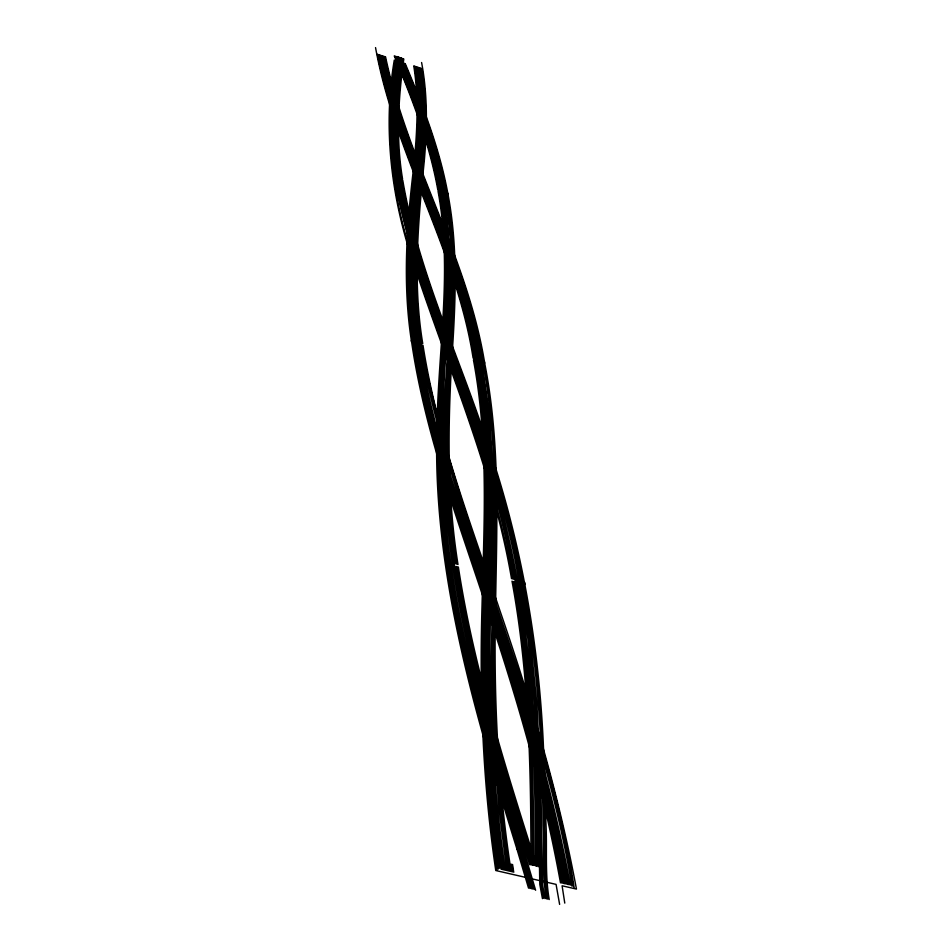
<?xml version="1.0" encoding="UTF-8"?>
<svg xmlns="http://www.w3.org/2000/svg" width="952" height="952" viewBox="0 0 952 952"><rect width="100%" height="100%" fill="white"/><g stroke="black" fill="none" stroke-linecap="round" stroke-linejoin="round"><path stroke-width="1.43" d="M531.133 864.499L530.692 810.902M402.982 58.691C397.424 98.496 394.997 139.075 401.685 178.928M403.803 58.988C398.269 98.794 395.877 139.361 402.601 179.214M402.172 58.381C396.579 98.199 394.116 138.778 400.78 178.655M400.554 57.786C394.878 97.604 392.343 138.195 398.959 178.083M401.363 58.084C395.723 97.901 393.224 138.492 399.864 178.369M398.924 57.191C393.176 97.009 390.57 137.612 397.139 177.524M399.661 58.024C393.997 97.663 391.498 138.088 398.043 177.81M397.305 56.584C391.474 96.402 388.809 137.029 395.306 176.965M398.115 56.882C392.331 96.711 389.689 137.314 396.222 177.25M396.425 56.953C390.534 97.021 387.94 137.897 394.604 178.072M394.295 60.047C382.704 128.389 391.32 198.73 413.787 264.085C448.106 368.388 492.838 469.812 511.533 578.697M395.104 60.357C383.906 127.211 391.7 196.041 413.418 260.086C447.845 365.973 493.755 468.61 512.723 579.018M564.774 903.103L562.096 885.788L576.46 889.073C558.741 794.135 531.061 701.386 499.752 610.125C470.585 523.005 437.254 436.528 423.009 345.338M535.619 890.263C504.048 782.544 466.551 674.647 450.796 562.632M512.7 864.618L509.998 863.999C497.491 780.223 493.814 695.353 495.48 610.732C496.742 527.551 500.812 443.489 484.33 361.379M512.866 865.689L508.725 864.737C496.159 780.581 492.517 695.329 494.255 610.327C495.587 527.182 499.729 443.168 483.307 361.082M513.033 866.76L507.464 865.475C494.79 780.604 491.172 694.615 493.041 608.887C494.457 526.135 498.574 442.502 482.283 360.784M513.199 867.831L506.19 866.213L499.157 810.164L494.302 752.699L492.208 708.752L491.399 662.901L493.362 523.243L492.838 469.217L489.078 413.465L481.26 360.499M513.366 868.902L504.929 866.951C492.196 781.663 488.566 695.246 490.566 609.101C492.101 526.087 496.468 442.204 480.236 360.201M513.533 869.973L503.656 867.7C490.804 781.687 487.234 694.532 489.364 607.662C490.982 525.028 495.314 441.538 479.213 359.915M513.699 871.044L502.382 868.438C489.59 782.722 485.948 695.888 488.09 609.316C489.745 526.039 494.362 441.895 478.19 359.618M513.866 872.127L501.109 869.188C488.305 783.437 484.663 696.543 486.841 609.934C488.543 526.361 493.338 441.918 477.166 359.32M574.127 887.502C546.555 709.109 462.41 541.248 425.08 363.7C412.704 301.974 414.989 238.678 421.986 176.489C425.556 140.646 427.817 104.22 421.867 68.496M542.45 898.617L539.772 884.289L538.07 778.212L534.322 702.85L528.146 640.589L518.662 580.589M405.207 63.558C423.033 105.91 439.8 149.083 448.011 194.482M404.398 63.344C422.2 105.684 438.932 148.821 447.107 194.208M400.673 57.822C412.585 86.263 424.294 114.859 433.243 144.406C453.342 206.215 454.616 271.891 450.177 336.139C443.644 423.366 442.787 511.605 460.006 597.785C476.809 688.748 504.822 777.058 532.442 865.178M398.317 57.191L413.715 93.284M401.542 58.203C420.046 102.138 437.765 146.798 446.202 193.922M399.876 57.596L418.273 103.173M399.078 57.382L401.197 62.463M401.161 62.392L404.778 71.138M397.436 56.799C415.631 100.305 433.089 144.525 441.442 191.15M396.639 56.573L402.565 70.924M395.842 56.358C415.262 99.294 431.887 144.252 440.538 190.876M395.044 56.144L402.767 74.934M394.247 55.93C413.394 98.925 430.316 143.645 438.741 190.317M404.183 71.364C420.225 110.218 434.838 149.928 442.347 191.423M401.756 70.71C417.714 109.516 432.232 149.166 439.634 190.59M401.946 74.708C417.131 112.038 430.768 150.237 437.837 190.043M413.918 93.808C427.936 125.462 437.896 159.246 444.405 193.363M417.44 102.947C458.662 196.778 451.688 300.427 444.465 399.899C434.421 559.526 482.2 714.357 529.681 864.785M536.571 865.761C505.643 767.538 473.965 669.006 458.352 566.94M535.191 865.57C504.322 767.312 472.704 668.744 457.15 566.654M533.81 865.368C503.001 767.074 471.43 668.459 455.948 566.345M531.061 864.975C487.567 726.019 442.263 584.326 444.584 437.099C444.703 355.822 459.745 273.986 444.382 193.185M521.077 849.719C478.071 711.465 435.183 569.712 440.371 423.354C441.906 346.314 455.175 268.69 440.764 192.066M521.089 849.767L532.834 889.144M516.948 849.113C474.596 711.941 432.232 571.426 436.968 426.317C438.348 348.004 452.509 269.166 438.051 191.233M516.972 849.16L528.55 888.168M484.699 363.128C467.325 256.112 407.789 162.268 385.536 56.799M384.965 61.832C408.36 164.97 465.528 257.48 482.652 362.545M483.675 362.831C466.349 255.85 406.909 161.995 384.727 56.549M481.629 362.248C464.576 257.385 407.658 164.994 384.239 62.07L384.87 61.344L383.906 56.287M549.221 899.545C544.77 874.162 547.293 848.137 545.924 822.457C545.437 799.632 544.806 776.832 543.747 754.032C539.796 646.706 521.268 539.832 485.794 438.348C457.591 352.549 417.987 269.987 402.779 180.392M480.605 361.95C463.517 255.029 404.195 161.174 382.276 55.763M384.144 61.582L383.097 56.025M524.576 582.148L525.04 584.564M479.582 361.665C462.612 254.743 403.303 160.9 381.454 55.513M478.558 361.367C461.613 254.481 402.434 160.626 380.645 55.252M477.535 361.07C460.673 254.208 401.506 160.352 379.824 54.99M521.482 583.624C499.526 443.465 425.949 318.42 400.042 179.559M519.84 580.898L529.383 640.934L535.607 703.242L539.415 778.641L541.212 884.646L543.497 898.248M520.304 583.314C498.42 443.18 424.949 318.111 399.126 179.274M519.114 582.993C497.337 442.894 423.926 317.813 398.222 179M474.465 360.201C490.351 443.989 484.842 529.49 483.069 614.171C480.855 699.565 484.556 785.221 497.051 869.771M473.43 359.904C488.804 441.264 483.985 524.302 481.998 606.531C479.415 694.71 482.819 783.198 495.766 870.521L556.075 884.384L559.621 904.4M573.259 886.407C543.497 705.468 460.601 539.118 423.462 360.249C411.716 299.678 414.156 237.667 421.034 176.703C424.663 140.706 427.008 104.113 421.058 68.235M474.465 360.189C457.852 253.375 398.781 159.543 377.373 54.216M473.108 358.119C456.246 249.852 394.973 154.95 375.54 47.6M571.855 886.086C542.354 706.229 460.482 540.76 422.974 363.117C410.99 302.605 412.882 240.547 419.82 179.571C423.616 142.55 426.353 104.91 420.248 67.973M570.343 885.122C552.898 791.148 525.683 699.315 494.909 608.935C465.802 521.256 432.363 434.219 418.642 342.411M568.939 884.801C551.363 789.696 523.719 696.781 492.577 605.317C463.826 518.769 431.054 432.743 417.607 342.101M567.523 884.479C550.304 790.981 523.386 699.577 492.898 609.613C463.779 521.506 430.221 434.052 416.571 341.804M521.494 583.624L530.609 641.291L536.88 703.623L540.76 779.057L542.64 885.003L544.937 898.569M566.119 884.158C548.983 790.696 522.124 699.327 491.696 609.399C462.624 521.256 429.114 433.767 415.524 341.494M564.715 883.849C547.233 788.066 519.471 694.52 488.233 602.402C459.852 516.531 427.615 431.125 414.489 341.197M563.31 883.527C546.103 788.946 518.899 696.531 488.174 605.555C459.507 518.519 426.71 432.018 413.454 340.887M447.761 193.113C457.21 241.665 455.984 291.371 453.033 340.507C447.964 415.132 446.119 490.411 458.007 564.548M514.377 581.743C531.942 675.23 533.394 770.596 533.977 865.404M561.906 883.206C544.639 787.887 517.174 694.77 486.234 603.092C457.817 516.781 425.473 430.958 412.406 340.59M560.49 882.885C543.366 787.994 516.139 695.269 485.401 603.985C456.936 517.269 424.437 431.066 411.371 340.28M446.857 192.828C456.27 241.368 454.997 291.05 451.998 340.15C446.869 414.774 444.965 490.078 456.805 564.227M445.952 192.554C455.33 241.07 454.021 290.717 450.974 339.781C445.774 414.429 443.822 489.733 455.603 563.905M513.913 579.328C492.196 439.848 419.201 315.136 394.402 176.703M513.188 581.434C530.68 674.885 532.049 770.192 532.549 864.952M511.998 581.113C526.075 656.904 529.728 734.087 530.692 811.009M421.593 62.511C427.734 94.938 427.198 128.199 424.283 160.936C418.178 221.578 412.632 282.982 422.748 343.565M442.573 192.625C451.986 242.843 449.88 294.18 446.512 344.874C441.073 418.178 439.717 492.172 451.129 565.036M441.668 192.34C457.388 276.437 440.395 361.462 441.216 446.036C440.133 598.951 490.875 744.892 534.262 889.466M379.003 54.74C402.791 168.088 468.087 269.13 480.582 385.643C492.255 465.825 486.389 546.936 485.318 627.57C483.794 708.014 487.888 788.649 499.598 868.283M439.86 191.792C455.449 275.854 438.289 360.796 438.979 445.31C437.658 598.201 488.15 744.214 531.406 888.823M378.194 54.478C400.411 162.566 461.66 258.837 476.988 368.971C490.732 447.726 486.21 527.872 484.449 607.352C482.045 694.758 485.496 782.461 498.324 869.033M438.955 191.507C454.211 273.878 437.837 357.119 437.884 439.907C435.385 594.524 486.27 742.298 529.978 888.49M547.793 899.223C543.497 876.221 545.853 851.957 544.663 828.359C544.223 805.083 543.652 781.818 542.64 758.577C539.022 652.215 521.708 546.139 487.138 445.334C458.685 356.94 417.512 272.224 401.863 180.106M546.365 898.902C542.021 874.983 544.461 849.803 543.235 825.301C542.842 804.999 542.366 784.686 541.569 764.396C538.332 656.666 521.529 549.078 486.662 446.904C458.186 357.857 416.667 272.581 400.959 179.833M419.427 67.699C425.199 102.852 423.033 138.683 419.439 173.93C413.156 230.408 409.681 287.706 418.856 344.124M418.618 67.437L420.463 81.42M417.809 67.175C425.116 102.721 421.831 139.706 418.333 175.727C412.061 231.503 408.836 288.111 417.821 343.815M417 66.914C422.712 102.185 420.391 138.123 416.678 173.478C410.252 229.789 406.718 286.933 415.738 343.22M397.305 178.714C412.121 268.369 451.474 351.038 479.38 436.908C528.979 574.544 538.57 721.687 538.237 866.76M416.191 66.652C421.807 101.555 419.57 137.112 415.893 172.098C409.372 228.766 405.635 286.266 414.691 342.91M415.37 66.378C420.998 101.447 418.666 137.171 414.929 172.3C408.384 228.789 404.683 286.124 413.656 342.613M396.389 178.44C411.014 267.476 449.939 349.622 477.714 434.874C527.622 572.973 537.333 720.688 536.809 866.308M395.485 178.155C409.931 266.584 448.404 348.218 476.036 432.839C526.313 571.414 536.035 719.688 535.393 865.856M414.56 66.116C420.106 100.817 417.845 136.148 414.144 170.92C407.515 227.766 403.6 285.457 412.621 342.303M413.751 65.855C419.356 101.067 416.893 136.921 413.085 172.181C406.433 228.504 402.72 285.671 411.573 342.006M416.774 343.517C408.682 291.931 410.431 239.464 416.191 187.758C419.796 152.225 423.616 116.346 419.594 80.67"/></g></svg>
